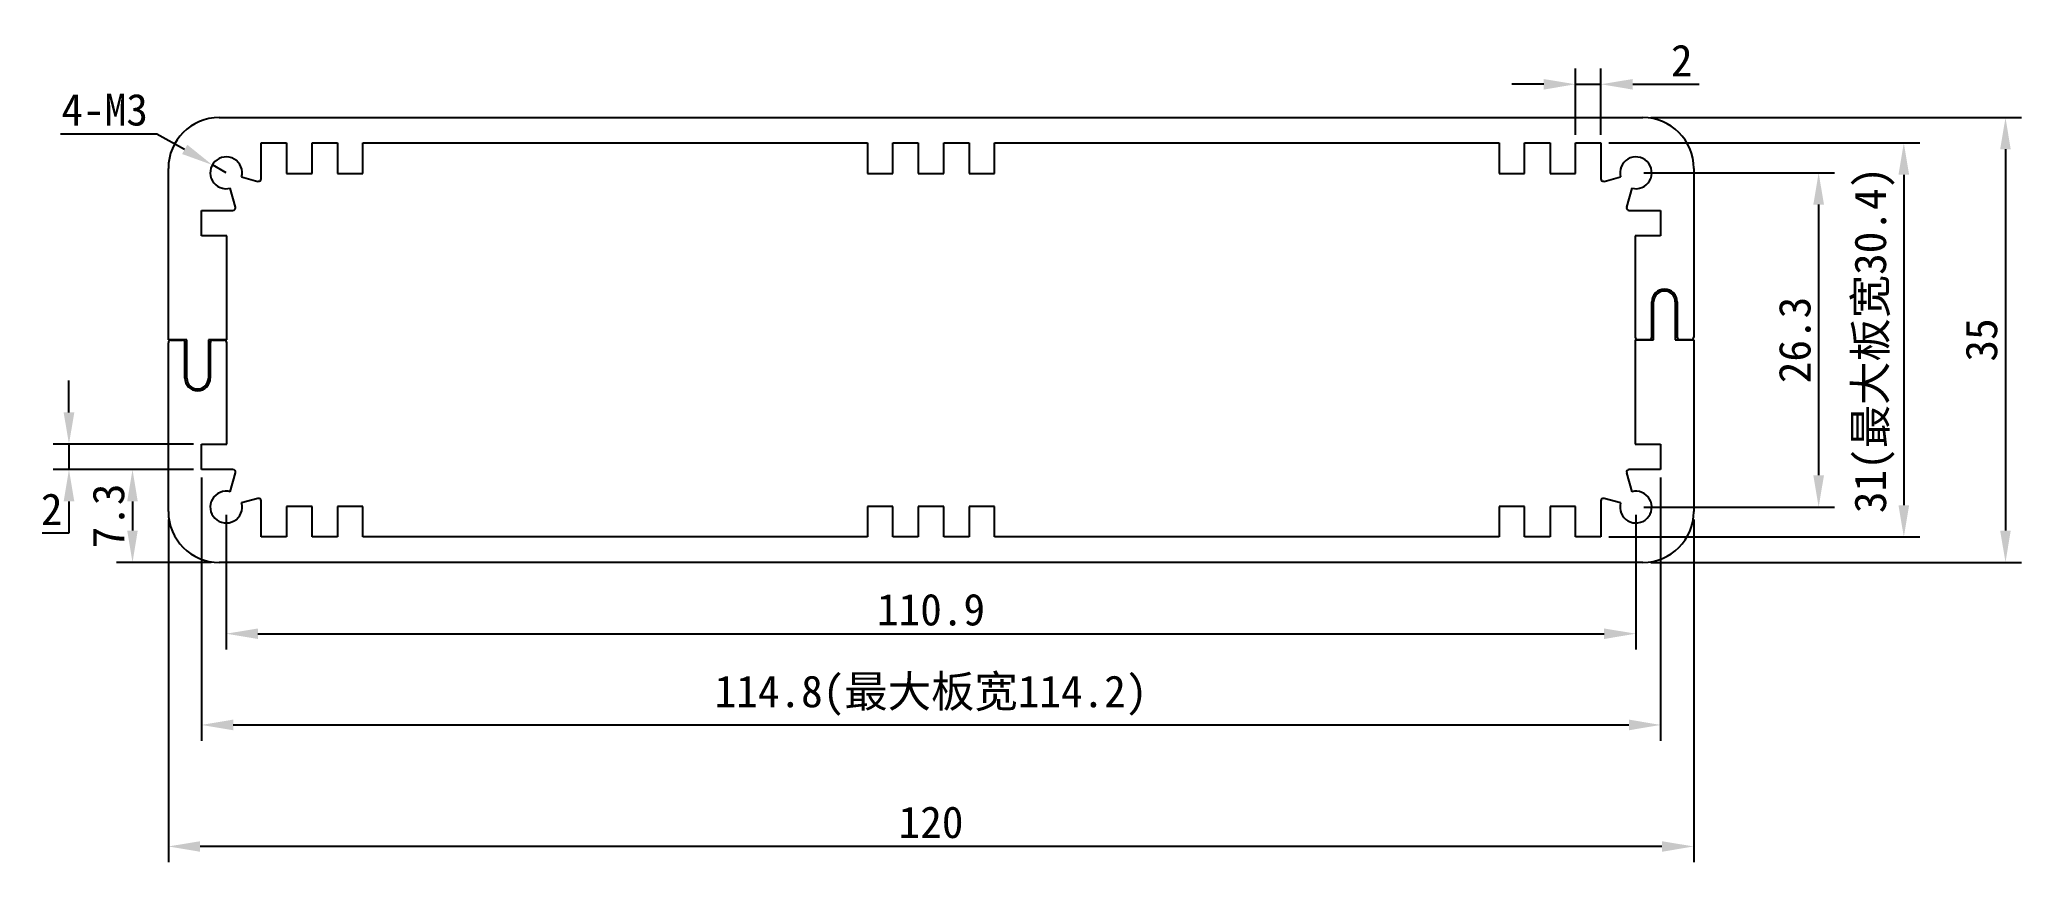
# Model space of a CAD drawing. Header units: inches. Extents: x 24 to 180, y -8 to 57.
import ezdxf

# ---------------------------------------------------------------- set-up
doc = ezdxf.new("R2010")
doc.units = ezdxf.units.IN
doc.header["$MEASUREMENT"] = 0
doc.layers.add('1', color=30, linetype='Continuous')
doc.styles.get("Standard").update_dxf_attribs({"font": 'simhei.ttf'})
doc.dimstyles.new('ISO-25', dxfattribs={"dimtxt": 2.5, "dimasz": 2.5, "dimexe": 1.25, "dimexo": 0.625, "dimtad": 1, "dimtoh": 1, "dimdec": 1, "dimdsep": 46, "dimtxsty": 'Standard', "dimcen": 2.5, "dimadec": 0, "dimazin": 0, "dimtfac": 1, "dimtdec": 1, "dimtmove": 0, "dimatfit": 3, "dimfxl": 1, "dimarcsym": 0})

# ---------------------------------------------------------------- blocks, each defined once
blk = doc.blocks.new('*D1')
at = {"color": 0, "lineweight": -2}
for p, q in [((150.75, 50.94), (179.91, 50.94)), ((178.66, 48.44), (178.66, 18.44)), ((150.75, 15.94), (179.91, 15.94))]:
    blk.add_line(p, q, dxfattribs=at)
at = {"color": 0}
for points in [[(178.24, 48.44), (179.07, 48.44), (178.66, 50.94)], [(178.24, 18.44), (179.07, 18.44), (178.66, 15.94)]]:
    blk.add_solid(points, dxfattribs=at)
at = {"layer": 'Defpoints', "color": 0}
for p in [(150.13, 50.94), (150.13, 15.94), (178.66, 15.94)]:
    blk.add_point(p, dxfattribs=at)
at = {"color": 0, "insert": (176.78, 33.44), "char_height": 2.5, "attachment_point": 5, "rotation": 90}
blk.add_mtext('35', dxfattribs=at)
blk = doc.blocks.new('*D2')
at = {"layer": '1', "color": 0, "lineweight": -2}
for p, q in [((147.45, 48.94), (171.91, 48.94)), ((170.66, 46.44), (170.66, 20.44)), ((147.45, 17.94), (171.91, 17.94))]:
    blk.add_line(p, q, dxfattribs=at)
at = {"layer": '1', "color": 0}
for points in [[(170.24, 46.44), (171.08, 46.44), (170.66, 48.94)], [(170.24, 20.44), (171.08, 20.44), (170.66, 17.94)]]:
    blk.add_solid(points, dxfattribs=at)
at = {"layer": 'Defpoints', "color": 0}
for p in [(146.83, 48.94), (146.83, 17.94), (170.66, 17.94)]:
    blk.add_point(p, dxfattribs=at)
at = {"layer": '1', "color": 0, "insert": (168.35, 33.44), "char_height": 2.5, "attachment_point": 5, "rotation": 90}
blk.add_mtext('31(最大板宽30.4)', dxfattribs=at)
blk = doc.blocks.new('*D3')
at = {"color": 0, "lineweight": -2}
for p, q in [((34.13, 19.32), (34.13, -7.66)), ((154.13, 19.32), (154.13, -7.66)), ((151.63, -6.41), (36.63, -6.41))]:
    blk.add_line(p, q, dxfattribs=at)
at = {"color": 0}
for points in [[(36.63, -6), (36.63, -6.83), (34.13, -6.41)], [(151.63, -6), (151.63, -6.83), (154.13, -6.41)]]:
    blk.add_solid(points, dxfattribs=at)
at = {"layer": 'Defpoints', "color": 0}
for p in [(34.13, 19.94), (154.13, 19.94), (34.13, -6.41)]:
    blk.add_point(p, dxfattribs=at)
at = {"color": 0, "insert": (94.13, -4.52), "char_height": 2.5, "attachment_point": 5}
blk.add_mtext('120', dxfattribs=at)
blk = doc.blocks.new('*D4')
at = {"color": 0, "lineweight": -2}
for p, q in [((26.31, 27.74), (26.31, 30.24)), ((36.1, 25.24), (25.06, 25.24)), ((26.31, 25.24), (26.31, 23.24)), ((36.1, 23.24), (25.06, 23.24)), ((26.31, 20.74), (26.31, 18.24)), ((26.31, 18.24), (24.21, 18.24))]:
    blk.add_line(p, q, dxfattribs=at)
at = {"color": 0}
for points in [[(25.89, 27.74), (26.73, 27.74), (26.31, 25.24)], [(25.89, 20.74), (26.73, 20.74), (26.31, 23.24)]]:
    blk.add_solid(points, dxfattribs=at)
at = {"layer": 'Defpoints', "color": 0}
for p in [(36.73, 25.24), (26.31, 23.24), (36.73, 23.24)]:
    blk.add_point(p, dxfattribs=at)
at = {"color": 0, "insert": (24.95, 20.12), "char_height": 2.5, "attachment_point": 5}
blk.add_mtext('2', dxfattribs=at)
blk = doc.blocks.new('*D5')
at = {"layer": '1', "color": 0, "lineweight": -2}
for p, q in [((36.73, 22.62), (36.73, 1.9)), ((151.53, 22.62), (151.53, 1.9)), ((39.23, 3.15), (149.03, 3.15))]:
    blk.add_line(p, q, dxfattribs=at)
at = {"layer": '1', "color": 0}
for points in [[(39.23, 3.57), (39.23, 2.73), (36.73, 3.15)], [(149.03, 3.57), (149.03, 2.73), (151.53, 3.15)]]:
    blk.add_solid(points, dxfattribs=at)
at = {"layer": 'Defpoints', "color": 0}
for p in [(36.73, 23.24), (151.53, 23.24), (151.53, 3.15)]:
    blk.add_point(p, dxfattribs=at)
at = {"layer": '1', "color": 0, "insert": (94.13, 5.46), "char_height": 2.5, "attachment_point": 5}
blk.add_mtext('114.8(最大板宽114.2)', dxfattribs=at)
blk = doc.blocks.new('*D6')
at = {"color": 0, "lineweight": -2}
for p, q in [((38.68, 19.67), (38.68, 9.08)), ((149.58, 19.67), (149.58, 9.08)), ((41.18, 10.33), (147.08, 10.33))]:
    blk.add_line(p, q, dxfattribs=at)
at = {"color": 0}
for points in [[(41.18, 10.74), (41.18, 9.91), (38.68, 10.33)], [(147.08, 10.74), (147.08, 9.91), (149.58, 10.33)]]:
    blk.add_solid(points, dxfattribs=at)
at = {"layer": 'Defpoints', "color": 0}
for p in [(38.68, 20.29), (149.58, 20.29), (149.58, 10.33)]:
    blk.add_point(p, dxfattribs=at)
at = {"color": 0, "insert": (94.13, 12.21), "char_height": 2.5, "attachment_point": 5}
blk.add_mtext('110.9', dxfattribs=at)
blk = doc.blocks.new('*D7')
at = {"color": 0, "lineweight": -2}
for p, q in [((25.64, 49.66), (33.23, 49.66)), ((33.23, 49.66), (35.41, 48.44)), ((38.68, 46.59), (37.59, 47.21))]:
    blk.add_line(p, q, dxfattribs=at)
at = {"color": 0}
blk.add_solid([(35.62, 48.8), (35.21, 48.07), (37.59, 47.21)], dxfattribs=at)
at = {"layer": 'Defpoints', "color": 0}
for p in [(37.59, 47.21), (38.68, 46.59)]:
    blk.add_point(p, dxfattribs=at)
at = {"color": 0, "insert": (29.12, 51.54), "char_height": 2.5, "attachment_point": 5}
blk.add_mtext('4-M3', dxfattribs=at)
blk = doc.blocks.new('*D8')
at = {"color": 0, "lineweight": -2}
for p, q in [((144.83, 49.57), (144.83, 54.81)), ((146.83, 49.57), (146.83, 54.81)), ((142.33, 53.56), (139.83, 53.56)), ((144.83, 53.56), (146.83, 53.56)), ((149.33, 53.56), (154.55, 53.56))]:
    blk.add_line(p, q, dxfattribs=at)
at = {"color": 0}
for points in [[(142.33, 53.97), (142.33, 53.14), (144.83, 53.56)], [(149.33, 53.97), (149.33, 53.14), (146.83, 53.56)]]:
    blk.add_solid(points, dxfattribs=at)
at = {"layer": 'Defpoints', "color": 0}
for p in [(146.83, 53.56), (144.83, 48.94), (146.83, 48.94)]:
    blk.add_point(p, dxfattribs=at)
at = {"color": 0, "insert": (153.19, 55.43), "char_height": 2.5, "attachment_point": 5}
blk.add_mtext('2', dxfattribs=at)
blk = doc.blocks.new('*D9')
at = {"color": 0, "lineweight": -2}
for p, q in [((36.1, 23.24), (30.06, 23.24)), ((31.31, 20.74), (31.31, 18.44)), ((37.5, 15.94), (30.06, 15.94))]:
    blk.add_line(p, q, dxfattribs=at)
at = {"color": 0}
for points in [[(30.89, 20.74), (31.72, 20.74), (31.31, 23.24)], [(30.89, 18.44), (31.72, 18.44), (31.31, 15.94)]]:
    blk.add_solid(points, dxfattribs=at)
at = {"layer": 'Defpoints', "color": 0}
for p in [(36.73, 23.24), (31.31, 15.94), (38.13, 15.94)]:
    blk.add_point(p, dxfattribs=at)
at = {"color": 0, "insert": (29.43, 19.59), "char_height": 2.5, "attachment_point": 5, "rotation": 90}
blk.add_mtext('7.3', dxfattribs=at)
blk = doc.blocks.new('*D10')
at = {"color": 0, "lineweight": -2}
for p, q in [((150.2, 46.59), (165.21, 46.59)), ((163.96, 44.09), (163.96, 22.79)), ((150.2, 20.29), (165.21, 20.29))]:
    blk.add_line(p, q, dxfattribs=at)
at = {"color": 0}
for points in [[(163.54, 44.09), (164.38, 44.09), (163.96, 46.59)], [(163.54, 22.79), (164.38, 22.79), (163.96, 20.29)]]:
    blk.add_solid(points, dxfattribs=at)
at = {"layer": 'Defpoints', "color": 0}
for p in [(149.58, 46.59), (149.58, 20.29), (163.96, 20.29)]:
    blk.add_point(p, dxfattribs=at)
at = {"color": 0, "insert": (162.09, 33.44), "char_height": 2.5, "attachment_point": 5, "rotation": 90}
blk.add_mtext('26.3', dxfattribs=at)

msp = doc.modelspace()

# ---------------------------------------------------------------- linework, layer by layer
at = {"color": 7, "linetype": 'Continuous', "lineweight": -3}
for p, q in [((38.13, 50.94), (150.13, 50.94)), ((41.43, 48.94), (43.43, 48.94)), ((41.43, 46.12), (41.43, 48.94)), ((43.43, 48.94), (43.43, 46.54)), ((45.43, 48.94), (47.43, 48.94)), ((45.43, 46.54), (45.43, 48.94)), ((47.43, 48.94), (47.43, 46.54)), ((49.43, 48.94), (89.13, 48.94)), ((49.43, 46.54), (49.43, 48.94)), ((89.13, 48.94), (89.13, 46.54)), ((91.13, 48.94), (93.13, 48.94)), ((91.13, 46.54), (91.13, 48.94)), ((93.13, 48.94), (93.13, 46.54)), ((95.13, 48.94), (97.13, 48.94)), ((95.13, 46.54), (95.13, 48.94)), ((97.13, 48.94), (97.13, 46.54)), ((99.13, 48.94), (138.83, 48.94)), ((99.13, 46.54), (99.13, 48.94)), ((138.83, 48.94), (138.83, 46.54)), ((140.83, 48.94), (142.83, 48.94)), ((140.83, 46.54), (140.83, 48.94)), ((142.83, 48.94), (142.83, 46.54)), ((144.83, 48.94), (146.83, 48.94)), ((144.83, 46.54), (144.83, 48.94)), ((146.83, 48.94), (146.83, 46.12)), ((34.13, 33.44), (34.13, 46.94)), ((154.13, 46.94), (154.13, 33.66)), ((39.4, 43.9), (39, 45.39)), ((39.89, 46.27), (41.18, 45.92)), ((43.43, 46.54), (45.43, 46.54)), ((47.43, 46.54), (49.43, 46.54)), ((89.13, 46.54), (91.13, 46.54)), ((93.13, 46.54), (95.13, 46.54)), ((97.13, 46.54), (99.13, 46.54)), ((138.83, 46.54), (140.83, 46.54)), ((142.83, 46.54), (144.83, 46.54)), ((147.08, 45.92), (148.37, 46.27)), ((149.25, 45.39), (148.85, 43.9)), ((36.73, 43.64), (39.21, 43.64)), ((36.73, 41.64), (36.73, 43.64)), ((149.05, 43.64), (151.53, 43.64)), ((151.53, 43.64), (151.53, 41.64)), ((38.73, 41.64), (36.73, 41.64)), ((38.73, 33.44), (38.73, 41.64)), ((149.53, 41.64), (149.53, 33.66)), ((151.53, 41.64), (149.53, 41.64)), ((150.83, 33.66), (150.83, 36.44)), ((150.98, 33.44), (150.98, 36.44)), ((152.68, 36.44), (152.68, 33.44)), ((152.83, 36.44), (152.83, 33.66)), ((35.58, 33.44), (34.13, 33.44)), ((34.13, 19.94), (34.13, 33.22)), ((34.33, 33.42), (35.23, 33.42)), ((35.43, 30.44), (35.43, 33.22)), ((35.58, 30.44), (35.58, 33.44)), ((37.28, 33.44), (37.28, 30.44)), ((38.73, 33.44), (37.28, 33.44)), ((37.43, 33.22), (37.43, 30.44)), ((37.63, 33.42), (38.53, 33.42)), ((38.73, 25.24), (38.73, 33.22)), ((149.53, 33.44), (149.53, 25.24)), ((149.53, 33.44), (150.98, 33.44)), ((150.63, 33.46), (149.73, 33.46)), ((152.68, 33.44), (154.13, 33.44)), ((153.93, 33.46), (153.03, 33.46)), ((154.13, 33.44), (154.13, 19.94)), ((36.73, 25.24), (38.73, 25.24)), ((36.73, 23.24), (36.73, 25.24)), ((149.53, 25.24), (151.53, 25.24)), ((151.53, 25.24), (151.53, 23.24)), ((39.21, 23.24), (36.73, 23.24)), ((39, 21.5), (39.4, 22.99)), ((148.85, 22.99), (149.25, 21.5)), ((151.53, 23.24), (149.05, 23.24)), ((41.18, 20.96), (39.89, 20.62)), ((41.43, 17.94), (41.43, 20.77)), ((43.43, 20.34), (43.43, 17.94)), ((45.43, 20.34), (43.43, 20.34)), ((45.43, 17.94), (45.43, 20.34)), ((47.43, 20.34), (47.43, 17.94)), ((49.43, 20.34), (47.43, 20.34)), ((49.43, 17.94), (49.43, 20.34)), ((89.13, 20.34), (89.13, 17.94)), ((91.13, 20.34), (89.13, 20.34)), ((91.13, 17.94), (91.13, 20.34)), ((93.13, 20.34), (93.13, 17.94)), ((95.13, 20.34), (93.13, 20.34)), ((95.13, 17.94), (95.13, 20.34)), ((97.13, 20.34), (97.13, 17.94)), ((99.13, 20.34), (97.13, 20.34)), ((99.13, 17.94), (99.13, 20.34)), ((138.83, 20.34), (138.83, 17.94)), ((140.83, 20.34), (138.83, 20.34)), ((140.83, 17.94), (140.83, 20.34)), ((142.83, 20.34), (142.83, 17.94)), ((144.83, 20.34), (142.83, 20.34)), ((144.83, 17.94), (144.83, 20.34)), ((146.83, 20.77), (146.83, 17.94)), ((148.37, 20.62), (147.08, 20.96)), ((43.43, 17.94), (41.43, 17.94)), ((47.43, 17.94), (45.43, 17.94)), ((89.13, 17.94), (49.43, 17.94)), ((93.13, 17.94), (91.13, 17.94)), ((97.13, 17.94), (95.13, 17.94)), ((138.83, 17.94), (99.13, 17.94)), ((142.83, 17.94), (140.83, 17.94)), ((146.83, 17.94), (144.83, 17.94)), ((150.13, 15.94), (38.13, 15.94))]:
    msp.add_line(p, q, dxfattribs=at)
for centre, radius, start, end in [((38.13, 46.94), 4, 90, 180), ((150.13, 46.94), 4, 0, 90), ((38.68, 46.59), 1.25, 345, 285), ((149.58, 46.59), 1.25, 255, 195), ((41.23, 46.12), 0.2, 255, 0), ((147.03, 46.12), 0.2, 180, 285), ((39.21, 43.84), 0.2, 270, 15), ((149.05, 43.84), 0.2, 165, 270), ((151.83, 36.44), 1, 0, 180), ((151.83, 36.44), 0.85, 0, 180), ((34.33, 33.22), 0.2, 90, 180), ((35.23, 33.22), 0.2, 0, 90), ((37.63, 33.22), 0.2, 90, 180), ((38.53, 33.22), 0.2, 0, 90), ((149.73, 33.66), 0.2, 180, 270), ((150.63, 33.66), 0.2, 270, 0), ((153.03, 33.66), 0.2, 180, 270), ((153.93, 33.66), 0.2, 270, 0), ((36.43, 30.44), 1, 180, 0), ((36.43, 30.44), 0.85, 180, 0), ((39.21, 23.04), 0.2, 345, 90), ((149.05, 23.04), 0.2, 90, 195), ((38.68, 20.29), 1.25, 75, 15), ((41.23, 20.77), 0.2, 0, 105), ((147.03, 20.77), 0.2, 75, 180), ((149.58, 20.29), 1.25, 165, 105), ((38.13, 19.94), 4, 180, 270), ((150.13, 19.94), 4, 270, 0)]:
    msp.add_arc(centre, radius, start, end, dxfattribs=at)

# ---------------------------------------------------------------- dimensions: what is measured, and where the dimension line sits
for base, p1, p2, angle, picture, middle in [((146.83, 53.56), (144.83, 48.94), (146.83, 48.94), 180, '*D8', (153.19, 55.43)), ((178.66, 15.94), (150.13, 50.94), (150.13, 15.94), 90, '*D1', (176.78, 33.44)), ((163.96, 20.29), (149.58, 46.59), (149.58, 20.29), 90, '*D10', (162.09, 33.44)), ((26.31, 23.24), (36.73, 25.24), (36.73, 23.24), 90, '*D4', (24.95, 20.12)), ((31.31, 15.94), (36.73, 23.24), (38.13, 15.94), 270, '*D9', (29.43, 19.59))]:
    dim = msp.add_linear_dim(base=base, p1=p1, p2=p2, angle=angle, dimstyle='ISO-25')
    dim.commit()
    dim.dimension.update_dxf_attribs({"geometry": picture, "text_midpoint": middle})
dim = msp.add_radius_dim(center=(38.68, 46.59), mpoint=(37.59, 47.21), text='4-M3', dimstyle='ISO-25')
dim.commit()
dim.dimension.update_dxf_attribs({"geometry": '*D7', "text_midpoint": (29.12, 51.54)})
for base, p1, p2, picture, middle in [((149.58, 10.33), (38.68, 20.29), (149.58, 20.29), '*D6', (94.13, 12.21)), ((34.13, -6.41), (154.13, 19.94), (34.13, 19.94), '*D3', (94.13, -4.52))]:
    dim = msp.add_linear_dim(base=base, p1=p1, p2=p2, dimstyle='ISO-25')
    dim.commit()
    dim.dimension.update_dxf_attribs({"geometry": picture, "text_midpoint": middle})
at = {"layer": '1'}
dim = msp.add_linear_dim(base=(170.66, 17.94), p1=(146.83, 48.94), p2=(146.83, 17.94), angle=90, text='<>(最大板宽30.4)', dimstyle='ISO-25', dxfattribs=at)
dim.commit()
dim.dimension.update_dxf_attribs({"geometry": '*D2', "text_midpoint": (168.35, 33.44)})
dim = msp.add_linear_dim(base=(151.53, 3.15), p1=(36.73, 23.24), p2=(151.53, 23.24), angle=180, text='<>(最大板宽114.2)', dimstyle='ISO-25', dxfattribs=at)
dim.commit()
dim.dimension.update_dxf_attribs({"geometry": '*D5', "text_midpoint": (94.13, 3.15), "dimtype": 160})

doc.saveas('drawing.dxf')
